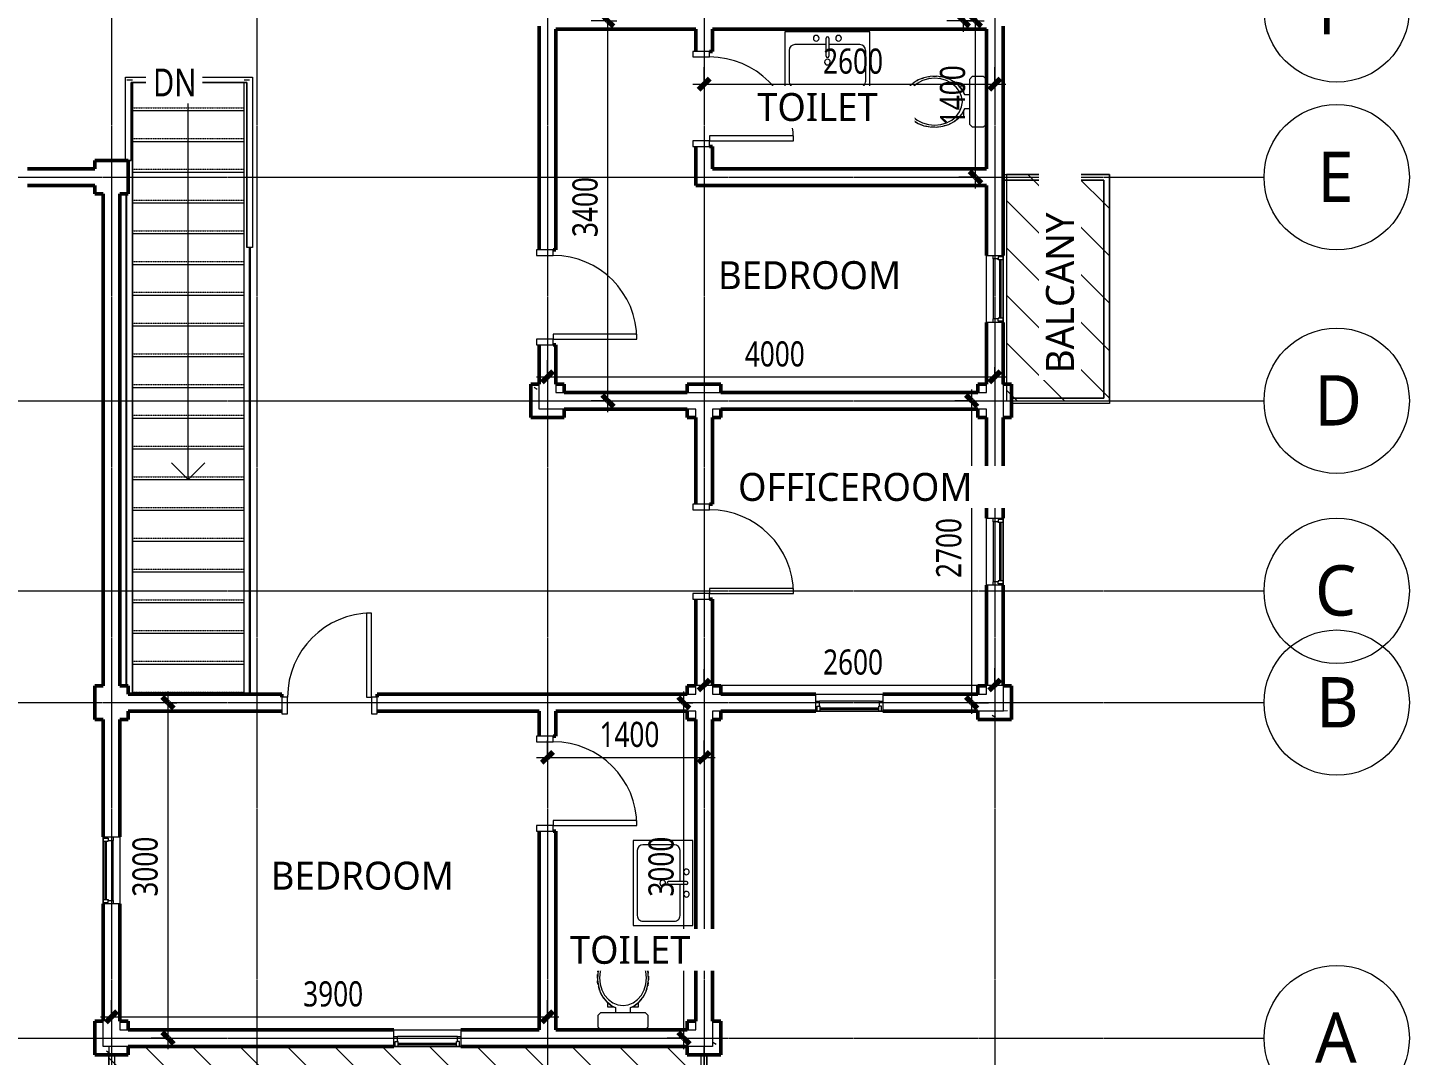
# Model space of a CAD drawing. Header units: millimetres. Extents: x -8641 to 14165, y -11087 to 14562.
# Drawn here: x 981 to 13339, y -2532 to 6660 of the extents above; entities that cross this region are included whole.
import ezdxf

# ---------------------------------------------------------------- set-up
doc = ezdxf.new("R2010")
doc.units = ezdxf.units.MM
doc.linetypes.add('Grid Line 12_5mm', pattern=[21.5, 12.5, -3, 3, -3])
doc.linetypes.add('Overhead 1_5mm', pattern=[2.5, 1.5, -1])
for name, color, linetype, lineweight in [('A-ANNO-DIMS', 211, 'Continuous', 9), ('A-ANNO-DIMS-100', 211, 'Continuous', 9), ('A-DETL-GENF', 92, 'Continuous', 9), ('A-DETL-THIN', 151, 'Continuous', 9), ('A-DOOR', 31, 'Continuous', 15), ('A-DOOR-FRAM', 31, 'Continuous', 18), ('A-FLOR-HRAL', 11, 'Continuous', 9), ('A-GLAZ', 151, 'Continuous', 15), ('A-WALL', 113, 'Continuous', 15), ('G-ANNO-TEXT', 231, 'Continuous', 9), ('P-SANR-FIXT', 6, 'Continuous', 9), ('S-GRID', 1, 'Continuous', 9), ('S-GRID-IDEN', 1, 'Continuous', 9), ('S-STRS', 31, 'Continuous', 9), ('S-STRS-ANNO', 31, 'Continuous', 9), ('S-STRS-TEXT', 31, 'Continuous', 9)]:
    doc.layers.add(name, color=color, linetype=linetype, lineweight=lineweight)
doc.styles.add('Trebuchet MS', font='trebuc.ttf', dxfattribs={"width": 0.8, "height": 250})
doc.styles.add('Trebuchet MS_1', font='trebuc.ttf', dxfattribs={"height": 450})
doc.styles.add('Trebuchet MS_2', font='trebuc.ttf', dxfattribs={"width": 0.8, "height": 225})
doc.styles.add('Trebuchet MS_3', font='trebuc.ttf', dxfattribs={"height": 250})
doc.dimstyles.new('Linear_-_2_25mm_Trebuchet_MS', dxfattribs={"dimscale": 304.8, "dimtxt": 231.963954, "dimasz": 0.328084, "dimexe": 0.492126, "dimexo": 0.492126, "dimgap": 0.098425, "dimtad": 1, "dimdec": 0, "dimzin": 0, "dimdsep": 46, "dimtxsty": 'Trebuchet MS_2', "dimblk1": 'OBLIQUE', "dimblk2": 'OBLIQUE', "dimsah": 1, "dimcen": 0.09, "dimdle": 0.328084, "dimazin": 0, "dimtfac": 1, "dimtdec": 4, "dimtix": 1, "dimtmove": 0, "dimatfit": 3, "dimfxl": 1, "dimtvp": 1, "dimtolj": 1, "dimtzin": 0, "dimarcsym": 2})
pattern_1 = [(50, (0, 0), (728.737, -63.756), [76.2, -838.2]), (355, (0, 0), (-140.97, 764.23), [60.96, -670.56]), (100.451, (60.7, -5.3), (587.77, 700.467), [64.76, -712.36]), (46.184, (0, 203.2), (1084.32, -168.17), [114.3, -1257.3]), (96.636, (90.4, 189.2), (949.61, 989.71), [97.14, -1068.54]), (351.184, (0, 203.2), (949.62, 989.7), [91.44, -1005.84]), (21, (101.6, 152.4), (606.458, -409.06), [76.2, -838.2]), (326, (101.6, 152.4), (247.21, 736.753), [60.96, -670.56]), (71.451, (152.14, 118.3), (853.67, 327.685), [64.76, -712.36]), (37.5, (0, 0), (12.355, 338.22), [33.528, -628.904, 33.528, -647.192, -673.1]), (37.5, (0, 0), (12.355, 338.22), [-1343.152, 33.528, -639.572]), (7.5, (0, 0), (267.279, 400.722), [33.528, -354.584, 33.528, -613.664, -256.54]), (7.5, (0, 0), (267.279, 400.722), [-1035.304, 33.528, -223.012]), (327.5, (-226.57, 0), (542.363, -22.915), [33.528, -220.472, 33.528, -758.952, -1051.56]), (327.5, (-226.57, 0), (542.363, -22.915), [-1046.48, 33.528, -1018.032]), (317.5, (-328.17, 0), (592.517, 101.707), [33.528, -296.672, 33.528, -492.76, -746.76]), (317.5, (-328.17, 0), (592.517, 101.707), [-856.49, 33.53, -713.23])]
pattern_2 = [(135, (0, 0), (-212.132, -212.132), [])]

# ---------------------------------------------------------------- blocks, each defined once
blk = doc.blocks.new('M_Door-Passage-Single-Vision_Lite - 750 x 2000mm-1696654-L2 - Architectural')
at = {"layer": 'A-DOOR', "lineweight": 18}
for p, q in [((375, 806.35), (330, 806.35)), ((330, 806.35), (330, 56.35)), ((375, 56.35), (375, 806.35)), ((330, 56.35), (375, 56.35))]:
    blk.add_line(p, q, dxfattribs=at)
at = {"layer": 'A-DOOR', "lineweight": 9}
blk.add_arc((375, 56.35), 750, 90, 180, dxfattribs=at)
at = {"layer": 'A-DOOR-FRAM'}
for p, q in [((-375, 56.35), (-425, 56.35)), ((-425, 56.35), (-425, -93.65)), ((-375, -93.65), (-375, 56.35)), ((375, 56.35), (375, -93.65)), ((425, 56.35), (375, 56.35)), ((425, -93.65), (425, 56.35)), ((-425, -93.65), (-375, -93.65)), ((375, -93.65), (425, -93.65))]:
    blk.add_line(p, q, dxfattribs=at)
blk = doc.blocks.new('Top Rail Type - Top Rail_Internal_-1694300-L2 - Architectural')
at = {"layer": 'A-FLOR-HRAL'}
for p, q in [((2916, 6193), (2966, 6193)), ((2916, 697), (2916, 6168)), ((2966, 4693), (2966, 697))]:
    blk.add_line(p, q, dxfattribs=at)
blk = doc.blocks.new('Top Rail Type - Top Rail_Internal_-V2-L2 - Architectural')
at = {"layer": 'A-FLOR-HRAL'}
for p, q in [((2916, 6193), (2966, 6193)), ((2916, 697), (2916, 6168)), ((2966, 697), (2966, 4693))]:
    blk.add_line(p, q, dxfattribs=at)
blk = doc.blocks.new('Top Rail Type - Top Rail_Internal_-1694311-L2 - Architectural')
at = {"layer": 'A-FLOR-HRAL'}
for p, q in [((1867, 6193), (1917, 6193)), ((1917, 6168), (1917, 697)), ((1867, 772), (1867, 5172))]:
    blk.add_line(p, q, dxfattribs=at)
blk = doc.blocks.new('Top Rail Type - Top Rail_Internal_-V3-L2 - Architectural')
at = {"layer": 'A-FLOR-HRAL'}
for p, q in [((1867, 6193), (1917, 6193)), ((1917, 697), (1917, 6168)), ((1867, 772), (1867, 5172))]:
    blk.add_line(p, q, dxfattribs=at)
blk = doc.blocks.new('M_Window-Fixed - 600 x 900mm-1696655-L2 - Architectural')
at = {"layer": 'A-GLAZ'}
for p, q in [((-300, 75), (300, 75)), ((300, -75), (-300, -75))]:
    blk.add_line(p, q, dxfattribs=at)
at = {"layer": 'A-GLAZ', "lineweight": 18}
for p, q in [((-300, -75), (-300, 75)), ((-261.9, 75), (-300, 75)), ((-287.3, 75), (-287.3, 30.55)), ((-287.3, 30.55), (-268.25, 30.55)), ((-261.9, 30.55), (-268.25, 30.55)), ((-268.25, 30.55), (-268.25, -13.9)), ((-261.9, 75), (-261.9, 30.55)), ((261.9, 75), (261.9, 30.55)), ((300, 75), (261.9, 75)), ((261.9, 30.55), (268.25, 30.55)), ((268.25, 30.55), (268.25, -13.9)), ((287.3, 30.55), (268.25, 30.55)), ((287.3, 75), (287.3, 30.55)), ((300, 75), (300, -75)), ((-268.25, -13.9), (-300, -13.9)), ((300, -13.9), (268.25, -13.9))]:
    blk.add_line(p, q, dxfattribs=at)
at = {"layer": 'A-GLAZ', "lineweight": 9}
for p, q in [((261.9, 75), (-261.9, 75)), ((-268.25, -13.9), (268.25, -13.9))]:
    blk.add_line(p, q, dxfattribs=at)
at = {"layer": 'A-GLAZ', "lineweight": 35}
blk.add_line((261.9, 52.775), (-261.9, 52.775), dxfattribs=at)
blk = doc.blocks.new('Top Rail Type - Top Rail_Internal_-1708427-L2 - Architectural')
at = {"layer": 'A-FLOR-HRAL'}
for p, q in [((1706, -3403), (1706, -2528)), ((1756, -2528), (1756, -3353)), ((7006, -3353), (7006, -2528)), ((7056, -2528), (7056, -3403)), ((7056, -3403), (1706, -3403)), ((1756, -3353), (7006, -3353))]:
    blk.add_line(p, q, dxfattribs=at)
blk = doc.blocks.new('Top Rail Type - Top Rail_Internal_-V4-L2 - Architectural')
at = {"layer": 'A-FLOR-HRAL'}
for p, q in [((1706, -2528), (1706, -3403)), ((1756, -2528), (1756, -3353)), ((7006, -3353), (7006, -2528)), ((7056, -3403), (7056, -2528)), ((1706, -3403), (7056, -3403)), ((1756, -3353), (7006, -3353))]:
    blk.add_line(p, q, dxfattribs=at)
blk = doc.blocks.new('M_Water Closet - Flush Tank - Private - 6_1 Lpf-1532501-L2 - Architectural')
at = {"layer": 'P-SANR-FIXT'}
for p, q in [((25, 225), (0, 200)), ((127, 225), (25, 225)), ((152, 200), (127, 225)), ((152, -200), (152, 200)), ((243, 140), (203, 140)), ((203, 140), (203, 80)), ((219, 110), (245, 142)), ((152, 63), (195, 63)), ((216, 110), (216, 106)), ((219, 110), (216, 110)), ((195, -64), (152, -64)), ((203, -80), (203, -140)), ((216, -106), (216, -110)), ((216, -110), (219, -110)), ((233, -129), (219, -110)), ((710, -107), (693, -131)), ((737, -46), (720, -90)), ((0, -200), (25, -225)), ((25, -225), (127, -225)), ((127, -225), (152, -200)), ((203, -140), (243, -140)), ((588, -205), (560, -214)), ((636, -180), (611, -194)), ((678, -147), (656, -166))]:
    blk.add_line(p, q, dxfattribs=at)
at = {"layer": 'P-SANR-FIXT', "flags": 128}
for points in [[(743, 0), (737, 46), (720, 91), (692, 132), (655, 167), (609, 195), (558, 215), (503, 226), (446, 228), (390, 220), (336, 204), (289, 178), (248, 146), (216, 107), (195, 63)], [(712, 0), (706, 47), (688, 91), (658, 131), (619, 164), (572, 189), (519, 204), (464, 210), (408, 204), (356, 189), (308, 164), (269, 131), (239, 91), (221, 47), (215, 0)], [(248, 146), (286, 176), (287, 177)], [(301, 186), (329, 200), (333, 202)], [(352, 210), (377, 217), (384, 219)], [(406, 224), (429, 227), (438, 228)], [(461, 229), (481, 228), (493, 227)], [(517, 224), (533, 221), (547, 218)], [(569, 212), (583, 207), (597, 201)], [(618, 190), (628, 185), (643, 175)], [(661, 162), (667, 156), (682, 143)], [(696, 127), (699, 122), (712, 104)], [(195, 63), (204, 85), (216, 106)], [(219, 110), (217, 108), (216, 106)], [(722, 88), (723, 84), (733, 59)], [(738, 45), (738, 43), (743, 0)], [(195, -64), (216, -107), (248, -146), (289, -178), (336, -204), (390, -220), (446, -228), (503, -226), (558, -215), (609, -195), (655, -167), (692, -132), (720, -91), (737, -46), (743, 0)], [(216, -106), (204, -85), (195, -64)], [(215, 0), (221, -47), (239, -91), (269, -131), (308, -164), (356, -189), (408, -204), (464, -210), (519, -204), (572, -189), (619, -164), (658, -131), (688, -91), (706, -47), (712, 0)], [(216, -106), (217, -108), (219, -110)], [(270, -165), (251, -148), (250, -147)], [(315, -193), (292, -180), (290, -179)], [(366, -214), (340, -205), (338, -204)], [(421, -226), (393, -221), (391, -221)], [(478, -228), (449, -228), (447, -228)], [(534, -221), (505, -226), (504, -226)]]:
    blk.add_lwpolyline(points, dxfattribs=at)
blk = doc.blocks.new('M_Sink Kitchen-Single - 760 x 535mm-1436930-L2 - Architectural')
at = {"layer": 'P-SANR-FIXT'}
for p, q in [((396, 270), (-364, 270)), ((-364, 270), (-364, -265)), ((396, -265), (396, 270)), ((3, 156), (-275, 156)), ((3, 213), (3, 53)), ((28, 213), (28, 53)), ((307, 156), (28, 156)), ((-326, 105), (-326, -176)), ((358, -176), (358, 105)), ((-275, -227), (307, -227)), ((-364, -265), (396, -265))]:
    blk.add_line(p, q, dxfattribs=at)
for centre, radius, start, end in [((-275, 105), 50.8, 90, 180), ((-84, 213), 25.4, 360, 180), ((-84, 213), 25.4, 180, 0), ((16, 213), 12.7, 360, 180), ((116, 213), 25.4, 360, 180), ((116, 213), 25.4, 180, 360), ((307, 105), 50.8, 360, 90), ((16, 0), 25.4, 360, 180), ((16, 0), 25.4, 180, 0), ((16, 53), 12.7, 180, 0), ((-275, -176), 50.8, 180, 270), ((307, -176), 50.8, 270, 0)]:
    blk.add_arc(centre, radius, start, end, dxfattribs=at)
blk = doc.blocks.new('Top Rail Type - Top Rail_Internal_-1714324-L2 - Architectural')
at = {"layer": 'A-FLOR-HRAL'}
for p, q in [((9706, 5347), (10656, 5347)), ((10656, 5347), (10656, 3297)), ((10606, 5297), (9706, 5297)), ((10606, 3347), (10606, 5297)), ((9781, 3347), (10606, 3347)), ((10656, 3297), (9781, 3297))]:
    blk.add_line(p, q, dxfattribs=at)
blk = doc.blocks.new('Top Rail Type - Top Rail_Internal_-V8-L2 - Architectural')
at = {"layer": 'A-FLOR-HRAL'}
for p, q in [((9706, 5347), (10656, 5347)), ((10656, 5347), (10656, 3297)), ((9706, 5297), (10606, 5297)), ((10606, 5297), (10606, 3347)), ((10606, 3347), (9781, 3347)), ((10656, 3297), (9781, 3297))]:
    blk.add_line(p, q, dxfattribs=at)
blk = doc.blocks.new('Top Rail Type - Top Rail_Internal_-1718892-L2 - Architectural')
at = {"layer": 'A-FLOR-HRAL'}
for p, q in [((1856, 5472), (1856, 6218)), ((1856, 6218), (2991, 6218)), ((2991, 6218), (2991, 4693)), ((1906, 6168), (1906, 5472)), ((2941, 6168), (1906, 6168)), ((2941, 4693), (2941, 6168)), ((1906, 5472), (1881, 5472)), ((2991, 4693), (2941, 4693))]:
    blk.add_line(p, q, dxfattribs=at)
blk = doc.blocks.new('Top Rail Type - Top Rail_Internal_-V9-L2 - Architectural')
at = {"layer": 'A-FLOR-HRAL'}
for p, q in [((1856, 6218), (2991, 6218)), ((1856, 5472), (1856, 6218)), ((2991, 6218), (2991, 4693)), ((1906, 6168), (2941, 6168)), ((1906, 5472), (1906, 6168)), ((2941, 6168), (2941, 4693)), ((1881, 5472), (1906, 5472)), ((2991, 4693), (2941, 4693))]:
    blk.add_line(p, q, dxfattribs=at)
blk = doc.blocks.new('Grid - M_Grid Head - Circle-50561-L2 - Architectural')
at = {"layer": 'S-GRID-IDEN'}
blk.add_circle((0, 0), 6.5, dxfattribs=at)
blk = doc.blocks.new('DIMBLOCK7-L2 - Architectural')
at = {"layer": 'A-ANNO-DIMS-100'}
for p, q in [((9351, 6622), (9351, 9922)), ((9351, 9822), (9201, 9822)), ((9351, 9822), (9430, 9822)), ((9351, 6722), (9201, 6722)), ((9351, 6722), (9430, 6722))]:
    blk.add_line(p, q, dxfattribs=at)
at = {"layer": 'A-ANNO-DIMS-100', "lineweight": 70}
for p, q in [((9351, 9822), (9301, 9872)), ((9351, 9822), (9401, 9772)), ((9351, 6722), (9301, 6772)), ((9351, 6722), (9401, 6672))]:
    blk.add_line(p, q, dxfattribs=at)
at = {"layer": 'A-ANNO-DIMS-100', "color": 0, "insert": (9033, 8037), "char_height": 225, "width": 566.15, "attachment_point": 1, "rotation": 90, "line_spacing_factor": 1.048425, "style": 'Trebuchet MS_2'}
blk.add_mtext('3100', dxfattribs=at)
blk = doc.blocks.new('_Oblique')
at = {"color": 0, "linetype": 'ByBlock', "lineweight": -2}
blk.add_line((-0.5, -0.5), (0.5, 0.5), dxfattribs=at)
blk = doc.blocks.new('DIMBLOCK9-L2 - Architectural')
at = {"layer": 'A-ANNO-DIMS-100'}
for p, q in [((9458, 5222), (9458, 6822)), ((9458, 6722), (9308, 6722)), ((9458, 6722), (9537, 6722)), ((9458, 5322), (9308, 5322)), ((9458, 5322), (9537, 5322))]:
    blk.add_line(p, q, dxfattribs=at)
at = {"layer": 'A-ANNO-DIMS-100', "lineweight": 70}
for p, q in [((9458, 6722), (9408, 6772)), ((9458, 6722), (9508, 6672)), ((9458, 5322), (9408, 5372)), ((9458, 5322), (9508, 5272))]:
    blk.add_line(p, q, dxfattribs=at)
at = {"layer": 'A-ANNO-DIMS-100', "color": 0, "insert": (9140, 5787), "char_height": 225, "width": 566.15, "attachment_point": 1, "rotation": 90, "line_spacing_factor": 1.048425, "style": 'Trebuchet MS_2'}
blk.add_mtext('1400', dxfattribs=at)
blk = doc.blocks.new('DIMBLOCK10-L2 - Architectural')
at = {"layer": 'A-ANNO-DIMS-100'}
for p, q in [((7031, 6155), (7031, 6305)), ((9631, 6155), (9631, 6305)), ((6931, 6155), (9731, 6155)), ((7031, 6155), (7031, 6076)), ((9631, 6155), (9631, 6076))]:
    blk.add_line(p, q, dxfattribs=at)
at = {"layer": 'A-ANNO-DIMS-100', "lineweight": 70}
for p, q in [((7031, 6155), (7081, 6205)), ((9631, 6155), (9681, 6205)), ((7031, 6155), (6981, 6105)), ((9631, 6155), (9581, 6105))]:
    blk.add_line(p, q, dxfattribs=at)
at = {"layer": 'A-ANNO-DIMS-100', "color": 0, "insert": (8095, 6473), "char_height": 225, "width": 566.15, "attachment_point": 1, "line_spacing_factor": 1.048425, "style": 'Trebuchet MS_2'}
blk.add_mtext('2600', dxfattribs=at)
blk = doc.blocks.new('DIMBLOCK11-L2 - Architectural')
at = {"layer": 'A-ANNO-DIMS-100'}
for p, q in [((6171, 3222), (6171, 6822)), ((6171, 6722), (6021, 6722)), ((6171, 6722), (6250, 6722)), ((6171, 3322), (6021, 3322)), ((6171, 3322), (6250, 3322))]:
    blk.add_line(p, q, dxfattribs=at)
at = {"layer": 'A-ANNO-DIMS-100', "lineweight": 70}
for p, q in [((6171, 6722), (6121, 6772)), ((6171, 6722), (6221, 6672)), ((6171, 3322), (6121, 3372)), ((6171, 3322), (6221, 3272))]:
    blk.add_line(p, q, dxfattribs=at)
at = {"layer": 'A-ANNO-DIMS-100', "color": 0, "insert": (5853, 4787), "char_height": 225, "width": 566.15, "attachment_point": 1, "rotation": 90, "line_spacing_factor": 1.048425, "style": 'Trebuchet MS_2'}
blk.add_mtext('3400', dxfattribs=at)
blk = doc.blocks.new('DIMBLOCK12-L2 - Architectural')
at = {"layer": 'A-ANNO-DIMS-100'}
for p, q in [((5631, 3536), (5631, 3686)), ((9631, 3536), (9631, 3622)), ((5531, 3536), (9731, 3536)), ((5631, 3536), (5631, 3457)), ((9631, 3536), (9631, 3386))]:
    blk.add_line(p, q, dxfattribs=at)
at = {"layer": 'A-ANNO-DIMS-100', "lineweight": 70}
for p, q in [((5631, 3536), (5681, 3586)), ((9631, 3536), (9681, 3586)), ((5631, 3536), (5581, 3486)), ((9631, 3536), (9581, 3486))]:
    blk.add_line(p, q, dxfattribs=at)
at = {"layer": 'A-ANNO-DIMS-100', "color": 0, "insert": (7395, 3854), "char_height": 225, "width": 566.15, "attachment_point": 1, "line_spacing_factor": 1.048425, "style": 'Trebuchet MS_2'}
blk.add_mtext('4000', dxfattribs=at)
blk = doc.blocks.new('DIMBLOCK13-L2 - Architectural')
at = {"layer": 'A-ANNO-DIMS-100', "lineweight": 70}
for p, q in [((9424, 3322), (9374, 3372)), ((9424, 3322), (9474, 3272)), ((9424, 622), (9374, 672)), ((9424, 622), (9474, 572))]:
    blk.add_line(p, q, dxfattribs=at)
at = {"layer": 'A-ANNO-DIMS-100'}
for p, q in [((9424, 522), (9424, 3422)), ((9424, 3322), (9274, 3322)), ((9424, 3322), (9504, 3322)), ((9424, 622), (9331, 622)), ((9424, 622), (9574, 622))]:
    blk.add_line(p, q, dxfattribs=at)
at = {"layer": 'A-ANNO-DIMS-100', "color": 0, "insert": (9106, 1737), "char_height": 225, "width": 566.15, "attachment_point": 1, "rotation": 90, "line_spacing_factor": 1.048425, "style": 'Trebuchet MS_2'}
blk.add_mtext('2700', dxfattribs=at)
blk = doc.blocks.new('DIMBLOCK14-L2 - Architectural')
at = {"layer": 'A-ANNO-DIMS-100'}
for p, q in [((7031, 780), (7031, 922)), ((9631, 780), (9631, 930)), ((6931, 780), (9731, 780)), ((7031, 780), (7031, 630)), ((9631, 780), (9631, 700))]:
    blk.add_line(p, q, dxfattribs=at)
at = {"layer": 'A-ANNO-DIMS-100', "lineweight": 70}
for p, q in [((7031, 780), (6981, 730)), ((7031, 780), (7081, 830)), ((9631, 780), (9581, 730)), ((9631, 780), (9681, 830))]:
    blk.add_line(p, q, dxfattribs=at)
at = {"layer": 'A-ANNO-DIMS-100', "color": 0, "insert": (8095, 1098), "char_height": 225, "width": 566.15, "attachment_point": 1, "line_spacing_factor": 1.048425, "style": 'Trebuchet MS_2'}
blk.add_mtext('2600', dxfattribs=at)
blk = doc.blocks.new('DIMBLOCK15-L2 - Architectural')
at = {"layer": 'A-ANNO-DIMS-100'}
for p, q in [((5631, 133), (5631, 283)), ((7031, 133), (7031, 283)), ((5531, 133), (7131, 133)), ((5631, 133), (5631, 54)), ((7031, 133), (7031, 54))]:
    blk.add_line(p, q, dxfattribs=at)
at = {"layer": 'A-ANNO-DIMS-100', "lineweight": 70}
for p, q in [((5631, 133), (5581, 83)), ((5631, 133), (5681, 183)), ((7031, 133), (6981, 83)), ((7031, 133), (7081, 183))]:
    blk.add_line(p, q, dxfattribs=at)
at = {"layer": 'A-ANNO-DIMS-100', "color": 0, "insert": (6095, 451), "char_height": 225, "width": 566.15, "attachment_point": 1, "line_spacing_factor": 1.048425, "style": 'Trebuchet MS_2'}
blk.add_mtext('1400', dxfattribs=at)
blk = doc.blocks.new('DIMBLOCK16-L2 - Architectural')
at = {"layer": 'A-ANNO-DIMS-100'}
for p, q in [((6851, 622), (6701, 622)), ((6851, -2478), (6851, 722)), ((6851, 622), (6930, 622)), ((6851, -2378), (6701, -2378)), ((6851, -2378), (6930, -2378))]:
    blk.add_line(p, q, dxfattribs=at)
at = {"layer": 'A-ANNO-DIMS-100', "lineweight": 70}
for p, q in [((6851, 622), (6801, 672)), ((6851, 622), (6901, 572)), ((6851, -2378), (6801, -2328)), ((6851, -2378), (6901, -2428))]:
    blk.add_line(p, q, dxfattribs=at)
at = {"layer": 'A-ANNO-DIMS-100', "color": 0, "insert": (6533, -1113), "char_height": 225, "width": 566.15, "attachment_point": 1, "rotation": 90, "line_spacing_factor": 1.048425, "style": 'Trebuchet MS_2'}
blk.add_mtext('3000', dxfattribs=at)
blk = doc.blocks.new('DIMBLOCK17-L2 - Architectural')
at = {"layer": 'A-ANNO-DIMS-100'}
for p, q in [((1731, -2188), (1731, -2038)), ((5631, -2188), (5631, -2038)), ((1631, -2188), (5731, -2188)), ((1731, -2188), (1731, -2267)), ((5631, -2188), (5631, -2267))]:
    blk.add_line(p, q, dxfattribs=at)
at = {"layer": 'A-ANNO-DIMS-100', "lineweight": 70}
for p, q in [((1731, -2188), (1681, -2238)), ((1731, -2188), (1781, -2138)), ((5631, -2188), (5581, -2238)), ((5631, -2188), (5681, -2138))]:
    blk.add_line(p, q, dxfattribs=at)
at = {"layer": 'A-ANNO-DIMS-100', "color": 0, "insert": (3445, -1870), "char_height": 225, "width": 566.15, "attachment_point": 1, "line_spacing_factor": 1.048425, "style": 'Trebuchet MS_2'}
blk.add_mtext('3900', dxfattribs=at)
blk = doc.blocks.new('DIMBLOCK18-L2 - Architectural')
at = {"layer": 'A-ANNO-DIMS-100'}
for p, q in [((2236, 622), (2086, 622)), ((2236, -2478), (2236, 722)), ((2236, 622), (2315, 622)), ((2236, -2378), (2086, -2378)), ((2236, -2378), (2315, -2378))]:
    blk.add_line(p, q, dxfattribs=at)
at = {"layer": 'A-ANNO-DIMS-100', "lineweight": 70}
for p, q in [((2236, 622), (2186, 672)), ((2236, 622), (2286, 572)), ((2236, -2378), (2186, -2328)), ((2236, -2378), (2286, -2428))]:
    blk.add_line(p, q, dxfattribs=at)
at = {"layer": 'A-ANNO-DIMS-100', "color": 0, "insert": (1918, -1113), "char_height": 225, "width": 566.15, "attachment_point": 1, "rotation": 90, "line_spacing_factor": 1.048425, "style": 'Trebuchet MS_2'}
blk.add_mtext('3000', dxfattribs=at)

msp = doc.modelspace()

# ---------------------------------------------------------------- hatches: boundary and pattern name
at = {"layer": 'A-DETL-GENF'}
h = msp.add_hatch(dxfattribs=at)
h.set_pattern_fill('FP_2', style=0, pattern_type=2)
h.set_pattern_definition(pattern_2)
h.paths.add_polyline_path([(9735.5, 3322.4), (10655.5, 3322.4), (10655.5, 5347.4), (9735.5, 5347.4), (9735.5, 4533.8)])
h = msp.add_hatch(dxfattribs=at)
h.set_pattern_fill('FP_2', style=0, pattern_type=2)
h.set_pattern_definition(pattern_2)
h.paths.add_polyline_path([(7030.5, -3402.6), (7030.5, -2452.6), (1705.5, -2452.6), (1705.5, -3402.6), (2577.8, -3402.6)])
at = {"layer": 'A-WALL', "lineweight": 9}
h = msp.add_hatch(dxfattribs=at)
h.set_pattern_fill('FP_1', color=256, style=0, pattern_type=2)
h.set_pattern_definition(pattern_1)
h.paths.add_polyline_path([(5780.5, 3172.4), (5780.5, 3247.4), (5555.5, 3247.4), (5555.5, 3472.4), (5480.5, 3472.4), (5480.5, 3172.4)])
h.paths.add_polyline_path([(5780.5, 3397.4), (5780.5, 3472.4), (5705.5, 3472.4), (5705.5, 3397.4)])
h = msp.add_hatch(dxfattribs=at)
h.set_pattern_fill('FP_1', color=256, style=0, pattern_type=2)
h.set_pattern_definition(pattern_1)
h.paths.add_polyline_path([(9480.5, 3172.4), (9555.5, 3172.4), (9555.5, 3247.4), (9480.5, 3247.4)])
h.paths.add_polyline_path([(9705.5, 3172.4), (9780.5, 3172.4), (9780.5, 3472.4), (9705.5, 3472.4)])
h.paths.add_polyline_path([(9555.5, 3397.4), (9555.5, 3472.4), (9480.5, 3472.4), (9480.5, 3397.4)])
h = msp.add_hatch(dxfattribs=at)
h.set_pattern_fill('FP_1', color=256, style=0, pattern_type=2)
h.set_pattern_definition(pattern_1)
h.paths.add_polyline_path([(9480.5, 472.4), (9780.5, 472.4), (9780.5, 772.4), (9705.5, 772.4), (9705.5, 547.4), (9480.5, 547.4)])
h.paths.add_polyline_path([(9555.5, 697.4), (9555.5, 772.4), (9480.5, 772.4), (9480.5, 697.4)])
h = msp.add_hatch(dxfattribs=at)
h.set_pattern_fill('FP_1', color=256, style=0, pattern_type=2)
h.set_pattern_definition(pattern_1)
h.paths.add_polyline_path([(1580.5, -2527.6), (1880.5, -2527.6), (1880.5, -2452.6), (1655.5, -2452.6), (1655.5, -2227.6), (1580.5, -2227.6)])
h.paths.add_polyline_path([(1805.5, -2302.6), (1880.5, -2302.6), (1880.5, -2227.6), (1805.5, -2227.6)])
h = msp.add_hatch(dxfattribs=at)
h.set_pattern_fill('FP_1', color=256, style=0, pattern_type=2)
h.set_pattern_definition(pattern_1)
h.paths.add_polyline_path([(6880.5, -2527.6), (7180.5, -2527.6), (7180.5, -2227.6), (7105.5, -2227.6), (7105.5, -2452.6), (6880.5, -2452.6)])
h.paths.add_polyline_path([(6880.5, -2302.6), (6955.5, -2302.6), (6955.5, -2227.6), (6880.5, -2227.6)])

# ---------------------------------------------------------------- linework, layer by layer
at = {"layer": 'A-DETL-THIN'}
for p, q in [((9735.5, 5347.4), (9735.5, 3322.4)), ((10655.5, 5347.4), (9735.5, 5347.4)), ((10655.5, 3322.4), (10655.5, 5347.4)), ((9735.5, 3322.4), (10655.5, 3322.4)), ((7030.5, -2452.6), (1705.5, -2452.6)), ((1705.5, -2452.6), (1705.5, -3402.6)), ((7030.5, -3402.6), (7030.5, -2452.6))]:
    msp.add_line(p, q, dxfattribs=at)
at = {"layer": 'A-WALL', "lineweight": 50}
for p, q in [((5555.5, 6672.4), (5555.5, 4672.4)), ((5705.5, 4672.4), (5705.5, 6647.4)), ((5705.5, 6647.4), (6955.5, 6647.4)), ((6955.5, 6647.4), (6955.5, 6447.4)), ((7105.5, 6647.4), (9555.5, 6647.4)), ((7105.5, 6447.4), (7105.5, 6647.4)), ((9555.5, 6647.4), (9555.5, 5397.4)), ((9705.5, 4622.4), (9705.5, 6672.4)), ((7080.5, 6447.4), (7105.5, 6447.4)), ((6955.5, 5597.4), (6955.5, 5247.4)), ((7105.5, 5597.4), (7080.5, 5597.4)), ((7105.5, 5397.4), (7105.5, 5597.4)), ((1880.5, 5472.4), (1580.5, 5472.4)), ((1580.5, 5472.4), (1580.5, 5397.4)), ((1880.5, 5172.4), (1880.5, 5472.4)), ((1580.5, 5397.4), (980.5, 5397.4)), ((9555.5, 5397.4), (7105.5, 5397.4)), ((980.5, 5247.4), (1580.5, 5247.4)), ((1580.5, 5247.4), (1580.5, 5172.4)), ((6955.5, 5247.4), (9555.5, 5247.4)), ((9555.5, 5247.4), (9555.5, 4622.4)), ((1580.5, 5172.4), (1655.5, 5172.4)), ((1655.5, 5172.4), (1655.5, 772.4)), ((1805.5, 772.4), (1805.5, 5172.4)), ((1805.5, 5172.4), (1880.5, 5172.4)), ((5680.5, 4672.4), (5705.5, 4672.4)), ((9555.5, 4022.4), (9555.5, 3472.4)), ((9705.5, 3472.4), (9705.5, 4022.4)), ((5555.5, 3822.4), (5555.5, 3472.4)), ((5705.5, 3822.4), (5680.5, 3822.4)), ((5705.5, 3472.4), (5705.5, 3822.4)), ((5480.5, 3472.4), (5480.5, 3172.4)), ((5555.5, 3472.4), (5480.5, 3472.4)), ((5780.5, 3472.4), (5705.5, 3472.4)), ((5780.5, 3397.4), (5780.5, 3472.4)), ((7180.5, 3472.4), (6880.5, 3472.4)), ((6880.5, 3472.4), (6880.5, 3397.4)), ((7180.5, 3397.4), (7180.5, 3472.4)), ((9480.5, 3472.4), (9480.5, 3397.4)), ((9555.5, 3472.4), (9480.5, 3472.4)), ((9780.5, 3472.4), (9705.5, 3472.4)), ((9780.5, 3172.4), (9780.5, 3472.4)), ((6880.5, 3397.4), (5780.5, 3397.4)), ((9480.5, 3397.4), (7180.5, 3397.4)), ((5780.5, 3247.4), (6880.5, 3247.4)), ((5780.5, 3172.4), (5780.5, 3247.4)), ((6880.5, 3247.4), (6880.5, 3172.4)), ((7180.5, 3247.4), (9480.5, 3247.4)), ((7180.5, 3172.4), (7180.5, 3247.4)), ((9480.5, 3247.4), (9480.5, 3172.4)), ((5480.5, 3172.4), (5780.5, 3172.4)), ((6880.5, 3172.4), (6955.5, 3172.4)), ((6955.5, 3172.4), (6955.5, 2397.4)), ((7105.5, 2397.4), (7105.5, 3172.4)), ((7105.5, 3172.4), (7180.5, 3172.4)), ((9480.5, 3172.4), (9555.5, 3172.4)), ((9555.5, 3172.4), (9555.5, 2272.4)), ((9705.5, 2272.4), (9705.5, 3172.4)), ((9705.5, 3172.4), (9780.5, 3172.4)), ((7080.5, 2397.4), (7105.5, 2397.4)), ((9555.5, 1672.4), (9555.5, 772.4)), ((9705.5, 772.4), (9705.5, 1672.4)), ((6955.5, 1547.4), (6955.5, 772.4)), ((7105.5, 1547.4), (7080.5, 1547.4)), ((7105.5, 772.4), (7105.5, 1547.4)), ((1580.5, 772.4), (1580.5, 472.4)), ((1655.5, 772.4), (1580.5, 772.4)), ((1880.5, 772.4), (1805.5, 772.4)), ((1880.5, 697.4), (1880.5, 772.4)), ((6880.5, 772.4), (6880.5, 697.4)), ((6955.5, 772.4), (6880.5, 772.4)), ((6880.5, 772.4), (6880.5, 697.4)), ((6955.5, 772.4), (6880.5, 772.4)), ((7180.5, 772.4), (7105.5, 772.4)), ((7180.5, 772.4), (7105.5, 772.4)), ((7180.5, 697.4), (7180.5, 772.4)), ((7180.5, 697.4), (7180.5, 772.4)), ((9480.5, 772.4), (9480.5, 697.4)), ((9555.5, 772.4), (9480.5, 772.4)), ((9780.5, 772.4), (9705.5, 772.4)), ((9780.5, 472.4), (9780.5, 772.4)), ((3255.5, 697.4), (1880.5, 697.4)), ((3255.5, 672.4), (3255.5, 697.4)), ((6880.5, 697.4), (4105.5, 697.4)), ((4105.5, 697.4), (4105.5, 672.4)), ((8030.5, 697.4), (7180.5, 697.4)), ((9480.5, 697.4), (8630.5, 697.4)), ((1880.5, 547.4), (3255.5, 547.4)), ((1880.5, 472.4), (1880.5, 547.4)), ((4105.5, 547.4), (5555.5, 547.4)), ((5555.5, 547.4), (5555.5, 322.4)), ((5705.5, 547.4), (6880.5, 547.4)), ((5705.5, 322.4), (5705.5, 547.4)), ((6880.5, 547.4), (6880.5, 472.4)), ((6880.5, 547.4), (6880.5, 472.4)), ((7180.5, 547.4), (8030.5, 547.4)), ((7180.5, 472.4), (7180.5, 547.4)), ((7180.5, 472.4), (7180.5, 547.4)), ((8630.5, 547.4), (9480.5, 547.4)), ((9480.5, 547.4), (9480.5, 472.4)), ((1580.5, 472.4), (1655.5, 472.4)), ((1655.5, 472.4), (1655.5, -577.6)), ((1805.5, -577.6), (1805.5, 472.4)), ((1805.5, 472.4), (1880.5, 472.4)), ((6880.5, 472.4), (6955.5, 472.4)), ((6880.5, 472.4), (6955.5, 472.4)), ((6955.5, 472.4), (6955.5, -2227.6)), ((7105.5, -2227.6), (7105.5, 472.4)), ((7105.5, 472.4), (7180.5, 472.4)), ((7105.5, 472.4), (7180.5, 472.4)), ((9480.5, 472.4), (9780.5, 472.4)), ((5680.5, 322.4), (5705.5, 322.4)), ((5555.5, -527.6), (5555.5, -2302.6)), ((5705.5, -527.6), (5680.5, -527.6)), ((5705.5, -2302.6), (5705.5, -527.6)), ((1655.5, -1177.6), (1655.5, -2227.6)), ((1805.5, -2227.6), (1805.5, -1177.6)), ((1580.5, -2227.6), (1580.5, -2527.6)), ((1655.5, -2227.6), (1580.5, -2227.6)), ((1880.5, -2227.6), (1805.5, -2227.6)), ((1880.5, -2302.6), (1880.5, -2227.6)), ((4255.5, -2302.6), (1880.5, -2302.6)), ((5555.5, -2302.6), (4855.5, -2302.6)), ((6880.5, -2302.6), (5705.5, -2302.6)), ((6880.5, -2227.6), (6880.5, -2302.6)), ((6955.5, -2227.6), (6880.5, -2227.6)), ((7180.5, -2227.6), (7105.5, -2227.6)), ((7180.5, -2527.6), (7180.5, -2227.6)), ((1880.5, -2452.6), (4255.5, -2452.6)), ((1880.5, -2527.6), (1880.5, -2452.6)), ((4855.5, -2452.6), (6880.5, -2452.6)), ((6880.5, -2452.6), (6880.5, -2527.6)), ((1580.5, -2527.6), (1880.5, -2527.6)), ((6880.5, -2527.6), (7180.5, -2527.6))]:
    msp.add_line(p, q, dxfattribs=at)
at = {"layer": 'A-WALL'}
for p, q in [((5555.5, 3247.4), (5555.5, 3472.4)), ((5705.5, 3472.4), (5705.5, 3397.4)), ((9555.5, 3397.4), (9555.5, 3472.4)), ((9705.5, 3472.4), (9705.5, 3172.4)), ((5705.5, 3397.4), (5780.5, 3397.4)), ((6880.5, 3397.4), (7180.5, 3397.4)), ((9480.5, 3397.4), (9555.5, 3397.4)), ((5705.5, 3247.4), (5555.5, 3247.4)), ((5780.5, 3247.4), (5705.5, 3247.4)), ((6955.5, 3247.4), (6880.5, 3247.4)), ((6955.5, 3172.4), (6955.5, 3247.4)), ((7105.5, 3247.4), (7105.5, 3172.4)), ((7180.5, 3247.4), (7105.5, 3247.4)), ((9555.5, 3247.4), (9480.5, 3247.4)), ((9555.5, 3172.4), (9555.5, 3247.4)), ((6955.5, 697.4), (6955.5, 772.4)), ((7105.5, 772.4), (7105.5, 697.4)), ((9555.5, 697.4), (9555.5, 772.4)), ((9705.5, 772.4), (9705.5, 547.4)), ((6880.5, 697.4), (6955.5, 697.4)), ((7105.5, 697.4), (7180.5, 697.4)), ((9480.5, 697.4), (9555.5, 697.4)), ((6955.5, 547.4), (6880.5, 547.4)), ((6955.5, 472.4), (6955.5, 547.4)), ((7180.5, 547.4), (7105.5, 547.4)), ((7105.5, 547.4), (7105.5, 472.4)), ((9555.5, 547.4), (9480.5, 547.4)), ((9705.5, 547.4), (9555.5, 547.4)), ((1655.5, -2302.6), (1655.5, -2227.6)), ((1655.5, -2452.6), (1655.5, -2302.6)), ((1805.5, -2227.6), (1805.5, -2302.6)), ((1805.5, -2302.6), (1880.5, -2302.6)), ((6880.5, -2302.6), (6955.5, -2302.6)), ((6955.5, -2302.6), (6955.5, -2227.6)), ((7105.5, -2227.6), (7105.5, -2452.6)), ((1880.5, -2452.6), (1655.5, -2452.6)), ((6955.5, -2452.6), (6880.5, -2452.6)), ((7105.5, -2452.6), (6955.5, -2452.6))]:
    msp.add_line(p, q, dxfattribs=at)
at = {"layer": 'S-GRID', "linetype": 'Grid Line 12_5mm'}
for p, q in [((1730.5, 13262.1), (1730.5, -4744.3)), ((3030.5, 13262.1), (3030.5, -4744.3)), ((5630.5, 13262.1), (5630.5, -4744.3)), ((7030.5, 13262.1), (7030.5, -4744.3)), ((9630.5, 13262.1), (9630.5, -4744.3)), ((-8640.9, 5322.4), (12038.8, 5322.4)), ((-8640.9, 3322.4), (12038.8, 3322.4)), ((-8640.9, 1622.4), (12038.8, 1622.4)), ((-8640.9, 622.4), (12038.8, 622.4)), ((-8640.9, -2377.6), (12038.8, -2377.6))]:
    msp.add_line(p, q, dxfattribs=at)
at = {"layer": 'S-STRS', "linetype": 'Overhead 1_5mm'}
for p, q in [((1916.8, 5942.6), (2916, 5942.6)), ((1916.8, 5667.6), (2916, 5667.6)), ((1916.8, 5392.6), (2916, 5392.6)), ((1916.8, 5117.6), (2916, 5117.6)), ((1916.8, 4842.6), (2916, 4842.6)), ((1916.8, 4567.6), (2916, 4567.6)), ((1916.8, 4292.6), (2916, 4292.6)), ((1916.8, 4017.6), (2916, 4017.6)), ((1916.8, 3742.6), (2916, 3742.6)), ((1916.8, 3467.6), (2916, 3467.6)), ((1916.8, 3192.6), (2916, 3192.6)), ((1916.8, 2917.6), (2916, 2917.6)), ((1916.8, 2642.6), (2916, 2642.6)), ((1916.8, 2367.6), (2916, 2367.6)), ((1916.8, 2092.6), (2916, 2092.6)), ((1916.8, 1817.6), (2916, 1817.6)), ((1916.8, 1542.6), (2916, 1542.6)), ((1916.8, 1267.6), (2916, 1267.6)), ((1916.8, 992.6), (2916, 992.6)), ((1916.8, 717.6), (2916, 717.6))]:
    msp.add_line(p, q, dxfattribs=at)
at = {"layer": 'S-STRS'}
for p, q in [((1916.8, 5917.6), (2916, 5917.6)), ((1916.8, 5642.6), (2916, 5642.6)), ((1916.8, 5367.6), (2916, 5367.6)), ((1860.4, 772.4), (1860.4, 5172.4)), ((1866.4, 5092.6), (1866.4, 5172.4)), ((1866.4, 4817.6), (1866.4, 5092.6)), ((1916.8, 5092.6), (2916, 5092.6)), ((1866.4, 4542.6), (1866.4, 4817.6)), ((1916.8, 4817.6), (2916, 4817.6)), ((2966.4, 4542.6), (2966.4, 4692.6)), ((2972.4, 697.4), (2972.4, 4692.6)), ((1866.4, 4267.6), (1866.4, 4542.6)), ((1916.8, 4542.6), (2916, 4542.6)), ((2966.4, 4267.6), (2966.4, 4542.6)), ((1866.4, 3992.6), (1866.4, 4267.6)), ((1916.8, 4267.6), (2916, 4267.6)), ((2966.4, 3992.6), (2966.4, 4267.6)), ((1866.4, 3717.6), (1866.4, 3992.6)), ((1916.8, 3992.6), (2916, 3992.6)), ((2966.4, 3717.6), (2966.4, 3992.6)), ((1866.4, 3442.6), (1866.4, 3717.6)), ((1916.8, 3717.6), (2916, 3717.6)), ((2966.4, 3442.6), (2966.4, 3717.6)), ((1866.4, 3167.6), (1866.4, 3442.6)), ((1916.8, 3442.6), (2916, 3442.6)), ((2966.4, 3167.6), (2966.4, 3442.6)), ((1866.4, 2892.6), (1866.4, 3167.6)), ((1916.8, 3167.6), (2916, 3167.6)), ((2966.4, 2892.6), (2966.4, 3167.6)), ((1866.4, 2617.6), (1866.4, 2892.6)), ((1916.8, 2892.6), (2916, 2892.6)), ((2966.4, 2617.6), (2966.4, 2892.6)), ((1866.4, 2342.6), (1866.4, 2617.6)), ((1916.8, 2617.6), (2916, 2617.6)), ((2966.4, 2342.6), (2966.4, 2617.6)), ((1866.4, 2067.6), (1866.4, 2342.6)), ((1916.8, 2342.6), (2916, 2342.6)), ((2966.4, 2067.6), (2966.4, 2342.6)), ((1866.4, 1792.6), (1866.4, 2067.6)), ((1916.8, 2067.6), (2916, 2067.6)), ((2966.4, 1792.6), (2966.4, 2067.6)), ((1866.4, 1517.6), (1866.4, 1792.6)), ((1916.8, 1792.6), (2916, 1792.6)), ((2966.4, 1517.6), (2966.4, 1792.6)), ((1866.4, 1242.6), (1866.4, 1517.6)), ((1916.8, 1517.6), (2916, 1517.6)), ((2966.4, 1242.6), (2966.4, 1517.6)), ((1866.4, 967.6), (1866.4, 1242.6)), ((1916.8, 1242.6), (2916, 1242.6)), ((2966.4, 967.6), (2966.4, 1242.6)), ((1866.4, 772.4), (1866.4, 967.6)), ((1916.8, 967.6), (2916, 967.6)), ((2966.4, 697.4), (2966.4, 967.6))]:
    msp.add_line(p, q, dxfattribs=at)
at = {"layer": 'S-STRS-ANNO'}
for p, q in [((2416.4, 5917.6), (2416.4, 6167.6)), ((2416.4, 5642.6), (2416.4, 5917.6)), ((2416.4, 5367.6), (2416.4, 5642.6)), ((2416.4, 5092.6), (2416.4, 5367.6)), ((2416.4, 4817.6), (2416.4, 5092.6)), ((2416.4, 4542.6), (2416.4, 4817.6)), ((2416.4, 4267.6), (2416.4, 4542.6)), ((2416.4, 3992.6), (2416.4, 4267.6)), ((2416.4, 3717.6), (2416.4, 3992.6)), ((2416.4, 3442.6), (2416.4, 3717.6)), ((2416.4, 3167.6), (2416.4, 3442.6)), ((2416.4, 2892.6), (2416.4, 3167.6)), ((2416.4, 2617.6), (2416.4, 2892.6)), ((2416.4, 2617.6), (2266.4, 2767.6)), ((2416.4, 2617.6), (2566.4, 2767.6))]:
    msp.add_line(p, q, dxfattribs=at)

# ---------------------------------------------------------------- block references
at = {"layer": 'A-DOOR-FRAM', "rotation": 269.9999999999999}
for p in [(7024.2, 6022.4), (5624.2, 4247.4), (7024.2, 1972.4), (5624.2, -102.6)]:
    msp.add_blockref('M_Door-Passage-Single-Vision_Lite - 750 x 2000mm-1696654-L2 - Architectural', p, dxfattribs=at)
at = {"layer": 'A-DOOR-FRAM'}
msp.add_blockref('M_Door-Passage-Single-Vision_Lite - 750 x 2000mm-1696654-L2 - Architectural', (3680.5, 616.1), dxfattribs=at)
at = {"layer": 'A-FLOR-HRAL'}
for name in ['Top Rail Type - Top Rail_Internal_-1718892-L2 - Architectural', 'Top Rail Type - Top Rail_Internal_-V9-L2 - Architectural', 'Top Rail Type - Top Rail_Internal_-1694311-L2 - Architectural', 'Top Rail Type - Top Rail_Internal_-V3-L2 - Architectural', 'Top Rail Type - Top Rail_Internal_-1694300-L2 - Architectural', 'Top Rail Type - Top Rail_Internal_-V2-L2 - Architectural', 'Top Rail Type - Top Rail_Internal_-1714324-L2 - Architectural', 'Top Rail Type - Top Rail_Internal_-V8-L2 - Architectural', 'Top Rail Type - Top Rail_Internal_-1708427-L2 - Architectural', 'Top Rail Type - Top Rail_Internal_-V4-L2 - Architectural']:
    msp.add_blockref(name, (0, 0), dxfattribs=at)
at = {"layer": 'A-GLAZ'}
for p, rotation in [((9630.5, 4322.4), 269.9999999999999), ((9630.5, 1972.4), 269.9999999999999), ((8330.5, 622.4), 180), ((1730.5, -877.6), 89.99999999999991), ((4555.5, -2377.6), 180)]:
    msp.add_blockref('M_Window-Fixed - 600 x 900mm-1696655-L2 - Architectural', p, dxfattribs=dict(at, rotation=rotation))
at = {"layer": 'P-SANR-FIXT'}
msp.add_blockref('M_Sink Kitchen-Single - 760 x 535mm-1436930-L2 - Architectural', (8117.9, 6351.9), dxfattribs=at)
for name, p, rotation in [('M_Water Closet - Flush Tank - Private - 6_1 Lpf-1532501-L2 - Architectural', (9555.5, 5997.4), 180), ('M_Sink Kitchen-Single - 760 x 535mm-1436930-L2 - Architectural', (6660, -975), 269.9999999999995), ('M_Water Closet - Flush Tank - Private - 6_1 Lpf-1532501-L2 - Architectural', (6305.5, -2302.6), 89.99999999999987)]:
    msp.add_blockref(name, p, dxfattribs=dict(at, rotation=rotation))
at = {"layer": 'S-GRID-IDEN', "xscale": 99.99999999999993, "yscale": 99.99999999999993, "zscale": 99.99999999999993, "rotation": 269.9999999999994}
for p in [(12688.8, 6822.4), (12688.8, 5322.4), (12688.8, 3322.4), (12688.8, 1622.4), (12688.8, -2377.6)]:
    msp.add_blockref('Grid - M_Grid Head - Circle-50561-L2 - Architectural', p, dxfattribs=at)

# ---------------------------------------------------------------- texts
at = {"layer": 'G-ANNO-TEXT', "color": 7, "char_height": 250, "width": 1859.915, "attachment_point": 1, "style": 'Trebuchet MS_3', "bg_fill": 3, "box_fill_scale": 1.25, "bg_fill_color": 256, "bg_fill_true_color": 13158600, "bg_fill_transparency": 0}
for insert in [(7155.3, 4570.9), (3155.3, -800.1)]:
    msp.add_mtext('BEDROOM', dxfattribs=dict(at, insert=insert))

# ---------------------------------------------------------------- dimensions: what is measured, and where the dimension line sits
at = {"layer": 'A-ANNO-DIMS'}
for base, p1, p2, override, picture, middle in [((9350.6, 9822.4), (9279.9, 6722.4), (9279.9, 9822.4), {"dimpost": '<>', "dimfxl": 3100}, 'DIMBLOCK7-L2 - Architectural', (9206.1, 8272.4)), ((6170.5, 6722.4), (6099.8, 3322.4), (6099.8, 6722.4), {"dimpost": '<>', "dimfxl": 3400}, 'DIMBLOCK11-L2 - Architectural', (6026.1, 5022.4)), ((9457.9, 6722.4), (9387.2, 5322.4), (9387.2, 6722.4), {"dimpost": '<>', "dimfxl": 1400}, 'DIMBLOCK9-L2 - Architectural', (9313.5, 6022.4)), ((9424.2, 3322.4), (9480.5, 622.4), (9353.5, 3322.4), {"dimpost": '<>', "dimfxl": 2702.984226}, 'DIMBLOCK13-L2 - Architectural', (9279.8, 1972.4)), ((2236, 622.4), (2165.3, -2377.6), (2165.3, 622.4), {"dimpost": '<>', "dimfxl": 3000}, 'DIMBLOCK18-L2 - Architectural', (2091.5, -877.6)), ((6851.2, 622.4), (6780.5, -2377.6), (6780.5, 622.4), {"dimpost": '<>', "dimfxl": 3000}, 'DIMBLOCK16-L2 - Architectural', (6706.7, -877.6))]:
    dim = msp.add_linear_dim(base=base, p1=p1, p2=p2, angle=90, dimstyle='Linear_-_2_25mm_Trebuchet_MS', override=override, dxfattribs=at)
    dim.commit()
    dim.dimension.update_dxf_attribs({"geometry": picture, "text_midpoint": middle})
for base, p1, p2, override, picture, middle in [((9630.5, 6155), (7030.5, 6225.7), (9630.5, 6225.7), {"dimpost": '<>', "dimfxl": 2600}, 'DIMBLOCK10-L2 - Architectural', (8330.5, 6299.9)), ((9630.5, 3536), (5630.5, 3606.7), (9630.5, 3472.4), {"dimpost": '<>', "dimfxl": 4002.253038}, 'DIMBLOCK12-L2 - Architectural', (7630.5, 3680.5)), ((9630.5, 779.6), (7030.5, 772.4), (9630.5, 850.3), {"dimpost": '<>', "dimfxl": 2601.166366}, 'DIMBLOCK14-L2 - Architectural', (8330.5, 924.5)), ((7030.5, 133.1), (5630.5, 203.9), (7030.5, 203.9), {"dimpost": '<>', "dimfxl": 1400}, 'DIMBLOCK15-L2 - Architectural', (6330.5, 277.6)), ((5630.5, -2188.2), (1730.5, -2117.4), (5630.5, -2117.4), {"dimpost": '<>', "dimfxl": 3900}, 'DIMBLOCK17-L2 - Architectural', (3680.5, -2043.3))]:
    dim = msp.add_linear_dim(base=base, p1=p1, p2=p2, dimstyle='Linear_-_2_25mm_Trebuchet_MS', override=override, dxfattribs=at)
    dim.commit()
    dim.dimension.update_dxf_attribs({"geometry": picture, "text_midpoint": middle})

# ---------------------------------------------------------------- next in the draw order: texts
at = {"layer": 'G-ANNO-TEXT', "color": 7, "char_height": 250, "attachment_point": 1, "style": 'Trebuchet MS_3', "bg_fill": 3, "box_fill_scale": 1.25, "bg_fill_color": 256, "bg_fill_true_color": 13158600, "bg_fill_transparency": 0}
for s, insert, width in [('TOILET', (7505.3, 6074.8), 1346.835), ('OFFICEROOM', (7334.6, 2676.9), 2469.198), ('TOILET', (5830.3, -1463.6), 1346.835)]:
    msp.add_mtext(s, dxfattribs=dict(at, insert=insert, width=width))
at = {"layer": 'G-ANNO-TEXT', "color": 7, "insert": (10088.3, 3570.1), "char_height": 250, "width": 1723.628, "attachment_point": 1, "rotation": 90, "style": 'Trebuchet MS_3', "bg_fill": 3, "box_fill_scale": 1.25, "bg_fill_color": 256, "bg_fill_true_color": 13158600, "bg_fill_transparency": 0}
msp.add_mtext('BALCANY', dxfattribs=at)
at = {"layer": 'S-GRID-IDEN', "char_height": 450, "attachment_point": 1, "style": 'Trebuchet MS_1', "bg_fill": 3, "box_fill_scale": 1.25, "bg_fill_color": 256, "bg_fill_true_color": 13158600, "bg_fill_transparency": 0}
for s, insert, width in [('F', (12517.2, 7050.9), 400.844), ('E', (12514.2, 5550.9), 408.861), ('D', (12487.7, 3550.9), 472.996), ('C', (12494.2, 1850.9), 456.962), ('A', (12494.2, -2149.1), 456.962)]:
    msp.add_mtext(s, dxfattribs=dict(at, insert=insert, width=width))
at = {"layer": 'S-STRS-TEXT', "insert": (2101.9, 6294), "char_height": 250, "width": 377.433, "attachment_point": 1, "line_spacing_factor": 1.048425, "style": 'Trebuchet MS', "bg_fill": 3, "box_fill_scale": 1.25, "bg_fill_color": 256, "bg_fill_true_color": 13158600, "bg_fill_transparency": 0}
msp.add_mtext('DN', dxfattribs=at)

# ---------------------------------------------------------------- next in the draw order: block references
at = {"layer": 'S-GRID-IDEN', "xscale": 99.99999999999993, "yscale": 99.99999999999993, "zscale": 99.99999999999993, "rotation": 269.9999999999994}
msp.add_blockref('Grid - M_Grid Head - Circle-50561-L2 - Architectural', (12688.8, 622.4), dxfattribs=at)

# ---------------------------------------------------------------- next in the draw order: texts
at = {"layer": 'S-GRID-IDEN', "insert": (12504.2, 850.9), "char_height": 450, "width": 432.911, "attachment_point": 1, "style": 'Trebuchet MS_1', "bg_fill": 3, "box_fill_scale": 1.25, "bg_fill_color": 256, "bg_fill_true_color": 13158600, "bg_fill_transparency": 0}
msp.add_mtext('B', dxfattribs=at)

doc.saveas('drawing.dxf')
